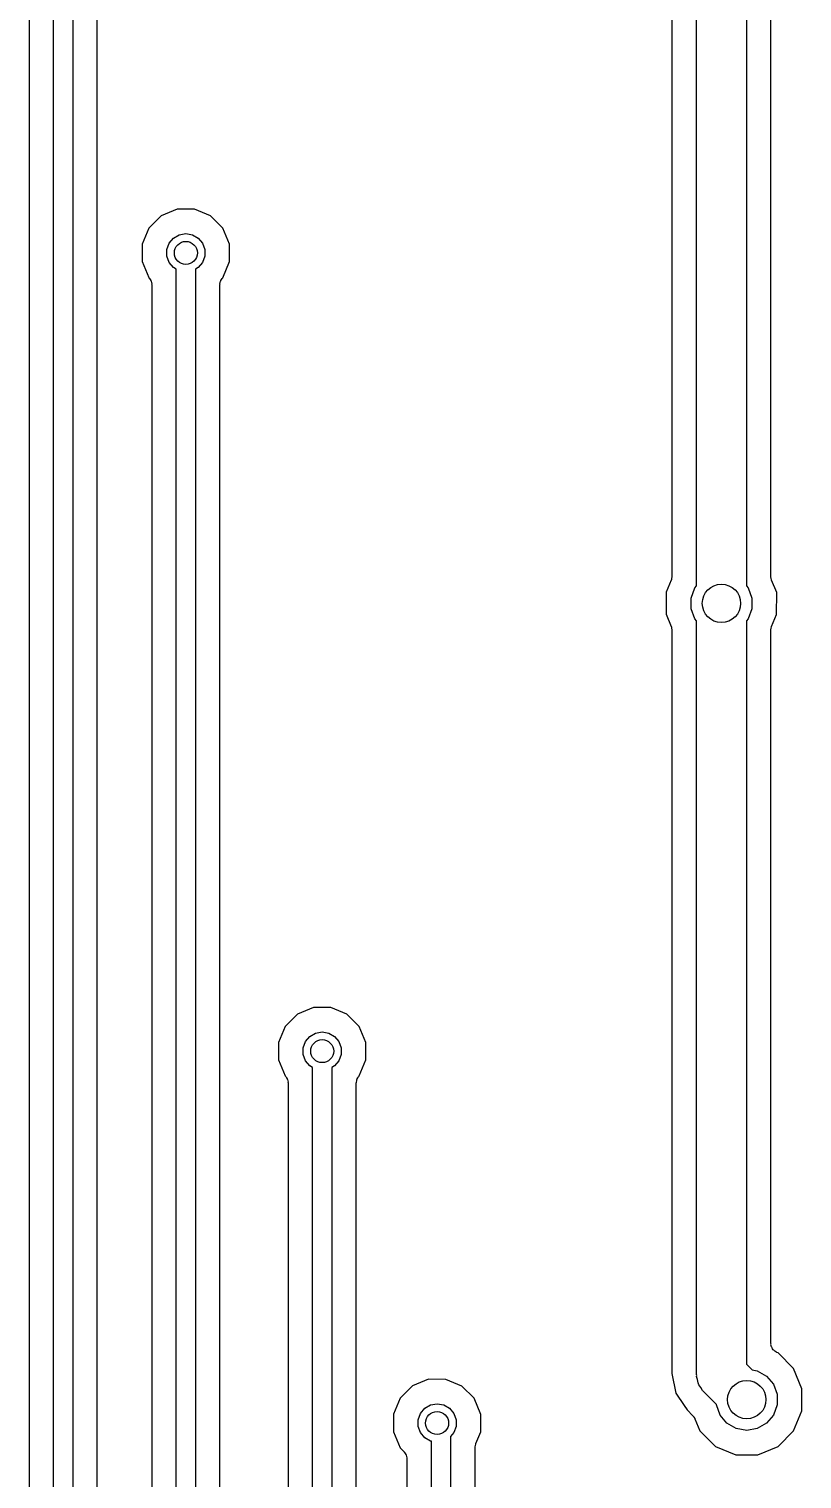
# Model space of a CAD drawing. Extents: x 25 to 125, y -125 to -25.
# Drawn here: x 36.82 to 46.9, y -82.29 to -63.37 of the extents above; entities that cross this region are included whole.
import ezdxf

# ---------------------------------------------------------------- set-up
doc = ezdxf.new("R2010")
doc.units = 0
doc.header["$MEASUREMENT"] = 0
doc.layers.add('BLACK', color=7, linetype='CONTINUOUS')

msp = doc.modelspace()

# ---------------------------------------------------------------- linework, layer by layer
at = {"layer": 'Black'}
for p, q in [((37.1368, -88.4926), (37.1368, -48.4478)), ((37.3868, -48.4478), (37.3868, -88.5444)), ((36.8168, -48.6482), (36.8168, -88.3075)), ((37.7068, -88.5319), (37.7068, -48.6484)), ((45.522, -70.6381), (45.522, -49.1566)), ((46.172, -49.022), (46.172, -70.6381)), ((46.492, -70.5164), (46.492, -49.0345)), ((45.202, -49.3418), (45.202, -70.5165)), ((38.5395, -65.8105), (38.3791, -65.9707)), ((38.7491, -65.7239), (38.5395, -65.8105)), ((38.9759, -65.7241), (38.7491, -65.7239)), ((39.1853, -65.8111), (38.9759, -65.7241)), ((39.3455, -65.9715), (39.1853, -65.8111)), ((38.3791, -65.9707), (38.2921, -66.1801)), ((39.4321, -66.1811), (39.3455, -65.9715)), ((38.2921, -66.1801), (38.2919, -66.4069)), ((38.6149, -66.2504), (38.6447, -66.1685)), ((38.6447, -66.1685), (38.7007, -66.1018)), ((38.7007, -66.1018), (38.7762, -66.0582)), ((38.7762, -66.0582), (38.862, -66.043)), ((38.862, -66.043), (38.9478, -66.0582)), ((38.9478, -66.0582), (39.0233, -66.1018)), ((39.0233, -66.1018), (39.0793, -66.1685)), ((39.0793, -66.1685), (39.1091, -66.2504)), ((39.4319, -66.4079), (39.4321, -66.1811)), ((38.6149, -66.3376), (38.6149, -66.2504)), ((38.6447, -66.4195), (38.6149, -66.3376)), ((39.1091, -66.3376), (39.0793, -66.4195)), ((39.1091, -66.2504), (39.1091, -66.3376)), ((38.2919, -66.4069), (38.3785, -66.6165)), ((38.7007, -66.4862), (38.6447, -66.4195)), ((38.737, -66.5072), (38.7007, -66.4862)), ((38.737, -87.5284), (38.737, -66.5072)), ((39.0233, -66.4862), (38.987, -66.5072)), ((38.987, -66.5072), (38.987, -87.4766)), ((39.0793, -66.4195), (39.0233, -66.4862)), ((39.3449, -66.6173), (39.4319, -66.4079)), ((38.3785, -66.6165), (38.3799, -66.6178)), ((38.3799, -66.6178), (38.3831, -66.6224)), ((38.3831, -66.6224), (38.3873, -66.6259)), ((38.3873, -66.6259), (38.3956, -66.6404)), ((38.3956, -66.6404), (38.4051, -66.654)), ((38.4051, -66.654), (38.4066, -66.6593)), ((38.4066, -66.6593), (38.4093, -66.6641)), ((38.4093, -66.6641), (38.4122, -66.6805)), ((38.4122, -66.6805), (38.4165, -66.6966)), ((38.4165, -66.6966), (38.416, -66.7021)), ((38.416, -66.7021), (38.417, -66.7076)), ((38.417, -66.7076), (38.417, -87.5159)), ((39.307, -66.7078), (39.308, -66.7023)), ((39.307, -87.2915), (39.307, -66.7078)), ((39.3075, -66.6967), (39.3118, -66.6807)), ((39.308, -66.7023), (39.3075, -66.6967)), ((39.3118, -66.6807), (39.3147, -66.6644)), ((39.3147, -66.6644), (39.3175, -66.6595)), ((39.3175, -66.6595), (39.3189, -66.6541)), ((39.3189, -66.6541), (39.3284, -66.6405)), ((39.3284, -66.6405), (39.3367, -66.6262)), ((39.3367, -66.6262), (39.341, -66.6226)), ((39.341, -66.6226), (39.3443, -66.618)), ((39.3443, -66.618), (39.3449, -66.6173)), ((45.1977, -70.541), (45.1943, -70.56)), ((45.2019, -70.5222), (45.1977, -70.541)), ((45.202, -70.5165), (45.2015, -70.5193)), ((45.2015, -70.5193), (45.2019, -70.5222)), ((46.4925, -70.5191), (46.492, -70.5164)), ((46.4921, -70.5218), (46.4925, -70.5191)), ((46.4963, -70.5407), (46.4921, -70.5218)), ((46.4997, -70.5598), (46.4963, -70.5407)), ((45.1271, -70.7222), (45.1269, -71.0086)), ((45.1923, -70.5652), (45.1271, -70.7222)), ((45.1929, -70.5624), (45.1923, -70.5652)), ((45.1943, -70.56), (45.1929, -70.5624)), ((45.4516, -70.7963), (45.4993, -70.6652)), ((45.4993, -70.6652), (45.522, -70.6381)), ((46.172, -70.6381), (46.1947, -70.6652)), ((46.1947, -70.6652), (46.2424, -70.7963)), ((46.501, -70.5622), (46.4997, -70.5598)), ((46.5016, -70.5649), (46.501, -70.5622)), ((46.5671, -70.7234), (46.5016, -70.5649)), ((46.5669, -71.0099), (46.5671, -70.7234)), ((45.4516, -70.9357), (45.4516, -70.7963)), ((45.4993, -71.0668), (45.4516, -70.9357)), ((46.2424, -70.9357), (46.1947, -71.0668)), ((46.2424, -70.7963), (46.2424, -70.9357)), ((45.1269, -71.0086), (45.1924, -71.1671)), ((45.522, -71.0939), (45.4993, -71.0668)), ((45.522, -80.9244), (45.522, -71.0939)), ((46.1947, -71.0668), (46.172, -71.0939)), ((46.172, -71.0939), (46.172, -80.7898)), ((46.5017, -71.1668), (46.5669, -71.0099)), ((45.1924, -71.1671), (45.193, -71.1698)), ((45.193, -71.1698), (45.1943, -71.1722)), ((45.1943, -71.1722), (45.1977, -71.1913)), ((45.1977, -71.1913), (45.2019, -71.2102)), ((45.2019, -71.2102), (45.2015, -71.2129)), ((45.2015, -71.2129), (45.202, -71.2156)), ((45.202, -71.2156), (45.202, -80.9119)), ((46.492, -71.2155), (46.4925, -71.2127)), ((46.492, -80.5209), (46.492, -71.2155)), ((46.4921, -71.2098), (46.4963, -71.191)), ((46.4925, -71.2127), (46.4921, -71.2098)), ((46.4963, -71.191), (46.4997, -71.1721)), ((46.4997, -71.1721), (46.5011, -71.1696)), ((46.5011, -71.1696), (46.5017, -71.1668)), ((40.3175, -76.2245), (40.1571, -76.3847)), ((40.5271, -76.1379), (40.3175, -76.2245)), ((40.7539, -76.1381), (40.5271, -76.1379)), ((40.9633, -76.2251), (40.7539, -76.1381)), ((41.1235, -76.3855), (40.9633, -76.2251)), ((40.1571, -76.3847), (40.0701, -76.5941)), ((41.2101, -76.5951), (41.1235, -76.3855)), ((40.0701, -76.5941), (40.0699, -76.8209)), ((40.3929, -76.6644), (40.4227, -76.5825)), ((40.4227, -76.5825), (40.4787, -76.5158)), ((40.4787, -76.5158), (40.5542, -76.4722)), ((40.5542, -76.4722), (40.64, -76.457)), ((40.64, -76.457), (40.7258, -76.4722)), ((40.7258, -76.4722), (40.8013, -76.5158)), ((40.8013, -76.5158), (40.8573, -76.5825)), ((40.8573, -76.5825), (40.8871, -76.6644)), ((41.2099, -76.8219), (41.2101, -76.5951)), ((40.3929, -76.7516), (40.3929, -76.6644)), ((40.4227, -76.8335), (40.3929, -76.7516)), ((40.8871, -76.7516), (40.8573, -76.8335)), ((40.8871, -76.6644), (40.8871, -76.7516)), ((40.0699, -76.8209), (40.1565, -77.0305)), ((40.4787, -76.9002), (40.4227, -76.8335)), ((40.515, -76.9212), (40.4787, -76.9002)), ((40.515, -86.5378), (40.515, -76.9212)), ((40.8013, -76.9002), (40.765, -76.9212)), ((40.765, -76.9212), (40.765, -86.486)), ((40.8573, -76.8335), (40.8013, -76.9002)), ((41.1229, -77.0313), (41.2099, -76.8219)), ((40.1565, -77.0305), (40.1579, -77.0318)), ((40.1579, -77.0318), (40.161, -77.0364)), ((40.161, -77.0364), (40.1653, -77.0399)), ((40.1653, -77.0399), (40.1736, -77.0544)), ((40.1736, -77.0544), (40.1831, -77.068)), ((40.1831, -77.068), (40.1846, -77.0733)), ((40.1846, -77.0733), (40.1873, -77.0781)), ((40.1873, -77.0781), (40.1902, -77.0945)), ((40.1902, -77.0945), (40.1945, -77.1106)), ((40.1945, -77.1106), (40.194, -77.1161)), ((40.194, -77.1161), (40.195, -77.1216)), ((40.195, -77.1216), (40.195, -86.5253)), ((41.085, -77.1218), (41.086, -77.1163)), ((41.085, -86.3009), (41.085, -77.1218)), ((41.0855, -77.1107), (41.0898, -77.0947)), ((41.086, -77.1163), (41.0855, -77.1107)), ((41.0898, -77.0947), (41.0927, -77.0784)), ((41.0927, -77.0784), (41.0955, -77.0735)), ((41.0955, -77.0735), (41.0969, -77.0681)), ((41.0969, -77.0681), (41.1064, -77.0545)), ((41.1064, -77.0545), (41.1147, -77.0402)), ((41.1147, -77.0402), (41.119, -77.0366)), ((41.119, -77.0366), (41.1223, -77.032)), ((41.1223, -77.032), (41.1229, -77.0313)), ((46.4934, -80.5291), (46.492, -80.5209)), ((46.4931, -80.5374), (46.4934, -80.5291)), ((46.4972, -80.5507), (46.4931, -80.5374)), ((46.4997, -80.5644), (46.4972, -80.5507)), ((46.5038, -80.5716), (46.4997, -80.5644)), ((46.5063, -80.5795), (46.5038, -80.5716)), ((46.5148, -80.5905), (46.5063, -80.5795)), ((46.5217, -80.6026), (46.5148, -80.5905)), ((46.5281, -80.6079), (46.5217, -80.6026)), ((46.5331, -80.6145), (46.5281, -80.6079)), ((46.5448, -80.622), (46.5331, -80.6145)), ((46.5555, -80.6309), (46.5448, -80.622)), ((46.5633, -80.6338), (46.5555, -80.6309)), ((46.5703, -80.6382), (46.5633, -80.6338)), ((46.5856, -80.6446), (46.5703, -80.6382)), ((46.7879, -80.8473), (46.5856, -80.6446)), ((45.202, -80.9119), (45.2534, -81.1703)), ((45.5245, -80.9385), (45.522, -80.9244)), ((45.5232, -80.9527), (45.5245, -80.9385)), ((45.5342, -80.9937), (45.5232, -80.9527)), ((46.172, -80.7898), (46.2477, -80.8655)), ((46.2477, -80.8655), (46.3145, -80.8773)), ((46.3145, -80.8773), (46.4353, -80.947)), ((46.4353, -80.947), (46.5249, -81.0538)), ((46.8973, -81.112), (46.7879, -80.8473)), ((41.8161, -81.0759), (41.6557, -81.2361)), ((42.0257, -80.9893), (41.8161, -81.0759)), ((42.2525, -80.9895), (42.0257, -80.9893)), ((42.4619, -81.0765), (42.2525, -80.9895)), ((42.6221, -81.2369), (42.4619, -81.0765)), ((45.5416, -81.0356), (45.5342, -80.9937)), ((45.5487, -81.0479), (45.5416, -81.0356)), ((45.5525, -81.0618), (45.5487, -81.0479)), ((45.5768, -81.0965), (45.5525, -81.0618)), ((45.598, -81.1333), (45.5768, -81.0965)), ((45.609, -81.1425), (45.598, -81.1333)), ((45.6172, -81.1542), (45.609, -81.1425)), ((46.5249, -81.0538), (46.5726, -81.1849)), ((46.8971, -81.3984), (46.8973, -81.112)), ((41.6557, -81.2361), (41.5687, -81.4455)), ((41.9773, -81.3672), (42.0528, -81.3236)), ((42.0528, -81.3236), (42.1386, -81.3084)), ((42.1386, -81.3084), (42.2244, -81.3236)), ((42.2244, -81.3236), (42.2999, -81.3672)), ((42.7087, -81.4465), (42.6221, -81.2369)), ((45.2534, -81.1703), (45.3601, -81.33)), ((45.3601, -81.33), (45.3601, -81.33)), ((45.3601, -81.33), (45.3998, -81.3893)), ((45.7818, -81.3188), (45.6172, -81.1542)), ((45.7818, -81.3243), (45.7818, -81.3188)), ((45.8295, -81.4554), (45.7818, -81.3243)), ((46.5726, -81.3243), (46.5249, -81.4554)), ((46.5726, -81.1849), (46.5726, -81.3243)), ((41.5687, -81.4455), (41.5685, -81.6723)), ((41.8915, -81.5158), (41.9213, -81.4339)), ((41.8915, -81.603), (41.8915, -81.5158)), ((41.9213, -81.4339), (41.9773, -81.3672)), ((42.2999, -81.3672), (42.3559, -81.4339)), ((42.3559, -81.4339), (42.3857, -81.5158)), ((42.3857, -81.5158), (42.3857, -81.603)), ((42.7085, -81.6733), (42.7087, -81.4465)), ((45.3998, -81.3893), (45.474, -81.4636)), ((45.474, -81.4636), (45.4756, -81.4659)), ((45.4756, -81.4659), (45.4779, -81.4676)), ((45.4779, -81.4676), (45.4882, -81.4839)), ((45.4882, -81.4839), (45.4993, -81.4997)), ((45.4993, -81.4997), (45.5, -81.5025)), ((45.5, -81.5025), (45.5016, -81.5049)), ((45.5016, -81.5049), (45.5665, -81.6619)), ((45.9191, -81.5622), (45.8295, -81.4554)), ((46.5249, -81.4554), (46.4353, -81.5622)), ((46.7872, -81.663), (46.8971, -81.3984)), ((41.5685, -81.6723), (41.6551, -81.8819)), ((41.9213, -81.6849), (41.8915, -81.603)), ((41.9773, -81.7516), (41.9213, -81.6849)), ((42.3559, -81.6849), (42.3144, -81.7344)), ((42.3857, -81.603), (42.3559, -81.6849)), ((42.6441, -81.8283), (42.7085, -81.6733)), ((45.5665, -81.6619), (45.7688, -81.8646)), ((46.0399, -81.6319), (45.9191, -81.5622)), ((46.1772, -81.6561), (46.0399, -81.6319)), ((46.3145, -81.6319), (46.1772, -81.6561)), ((46.4353, -81.5622), (46.3145, -81.6319)), ((46.5845, -81.8653), (46.7872, -81.663)), ((41.6551, -81.8819), (41.7073, -81.9341)), ((42.0528, -81.7952), (41.9773, -81.7516)), ((42.0644, -81.7973), (42.0528, -81.7952)), ((42.0644, -85.344), (42.0644, -81.7973)), ((42.3144, -81.7344), (42.3144, -85.2922)), ((42.6344, -81.8771), (42.6349, -81.8742)), ((42.6344, -84.72), (42.6344, -81.8771)), ((42.6345, -81.8714), (42.6387, -81.8526)), ((42.6349, -81.8742), (42.6345, -81.8714)), ((42.6387, -81.8526), (42.6421, -81.8336)), ((42.6421, -81.8336), (42.6435, -81.8311)), ((42.6435, -81.8311), (42.6441, -81.8283)), ((45.7688, -81.8646), (46.0334, -81.9745)), ((46.3198, -81.9747), (46.5845, -81.8653)), ((41.7073, -81.9341), (41.7105, -81.9387)), ((41.7105, -81.9387), (41.7147, -81.9422)), ((41.7147, -81.9422), (41.723, -81.9566)), ((41.723, -81.9566), (41.7325, -81.9703)), ((41.7325, -81.9703), (41.734, -81.9756)), ((41.734, -81.9756), (41.7367, -81.9804)), ((41.7367, -81.9804), (41.7396, -81.9968)), ((41.7396, -81.9968), (41.7439, -82.0129)), ((41.7439, -82.0129), (41.7434, -82.0184)), ((41.7434, -82.0184), (41.7444, -82.0239)), ((41.7444, -82.0239), (41.7444, -85.3315)), ((46.0334, -81.9745), (46.3198, -81.9747))]:
    msp.add_line(p, q, dxfattribs=at)
for centre, radius in [((38.862, -66.294), 0.15), ((45.847, -70.866), 0.25), ((40.64, -76.708), 0.15), ((46.1772, -81.2546), 0.25), ((42.1386, -81.5594), 0.15)]:
    msp.add_circle(centre, radius, dxfattribs=at)

doc.saveas('drawing.dxf')
